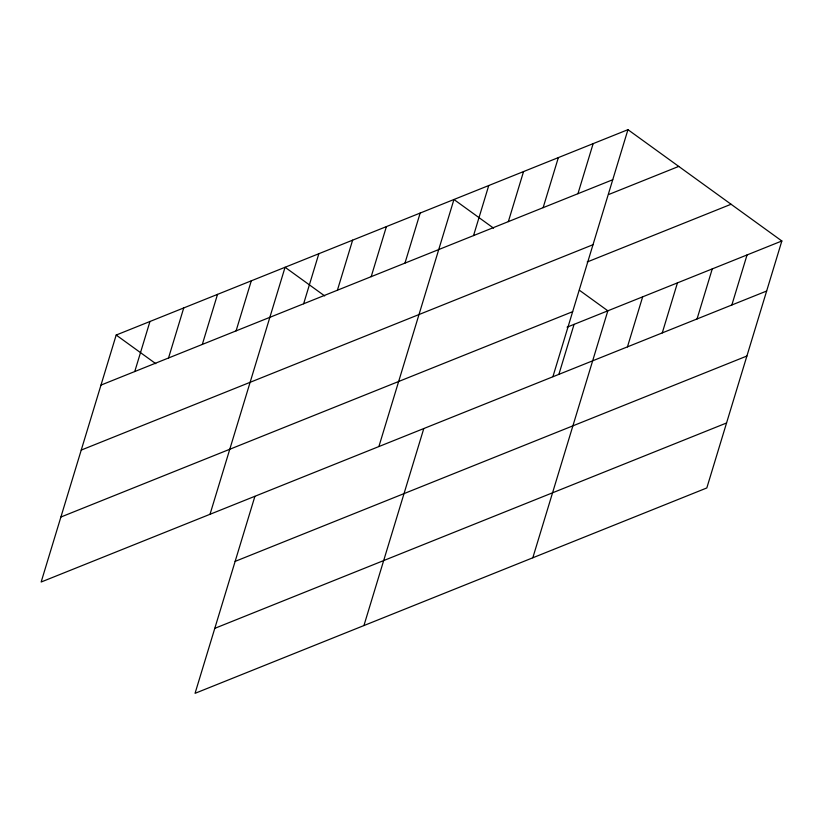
<?xml version="1.0" encoding="UTF-8"?>
<svg xmlns="http://www.w3.org/2000/svg" width="823" height="823" viewBox="0 0 823 823"><rect width="100%" height="100%" fill="white"/><g stroke="black" fill="none" stroke-linecap="round" stroke-linejoin="round"><path stroke-width="1.23" d="M254.883 496.392L195.051 693.326L706.813 487.957L781.85 240.985L627.949 129.674L116.187 335.043L41.15 582.015L766.645 291.033M134.756 371.533L149.961 321.484M168.53 357.984L183.735 307.936M202.314 344.426L217.519 294.377M236.088 330.877L251.293 280.828M210.03 514.241L285.067 267.269L324.684 295.92M303.636 303.769L318.84 253.721M337.409 290.21L352.625 240.162M371.194 276.662L386.399 226.613M404.967 263.103L420.172 213.054M378.909 446.478L453.946 199.505L493.563 228.156M473.544 235.584L488.749 185.535M363.931 625.552L423.763 428.629M508.347 221.624L523.551 171.575M543.139 207.653L558.354 157.605M577.941 193.693L593.146 143.644M552.912 376.656L627.949 129.674M558.868 374.414L574.073 324.365M532.81 557.788L607.847 310.806L579.413 290.241M627.445 346.894L642.65 296.846M662.248 332.934L677.452 282.875M697.04 318.964L712.255 268.915M731.842 305.004L747.047 254.955M100.982 385.092L612.744 179.733M609.133 194.341L678.738 166.411M81.24 450.078L593.002 244.719M587.221 261.971L731.061 204.258M60.892 517.029L572.654 311.67M567.088 327.163L781.85 240.985M235.141 561.379L746.903 356.02M214.793 628.34L726.555 422.981M116.187 335.043L155.804 363.694"/></g></svg>
